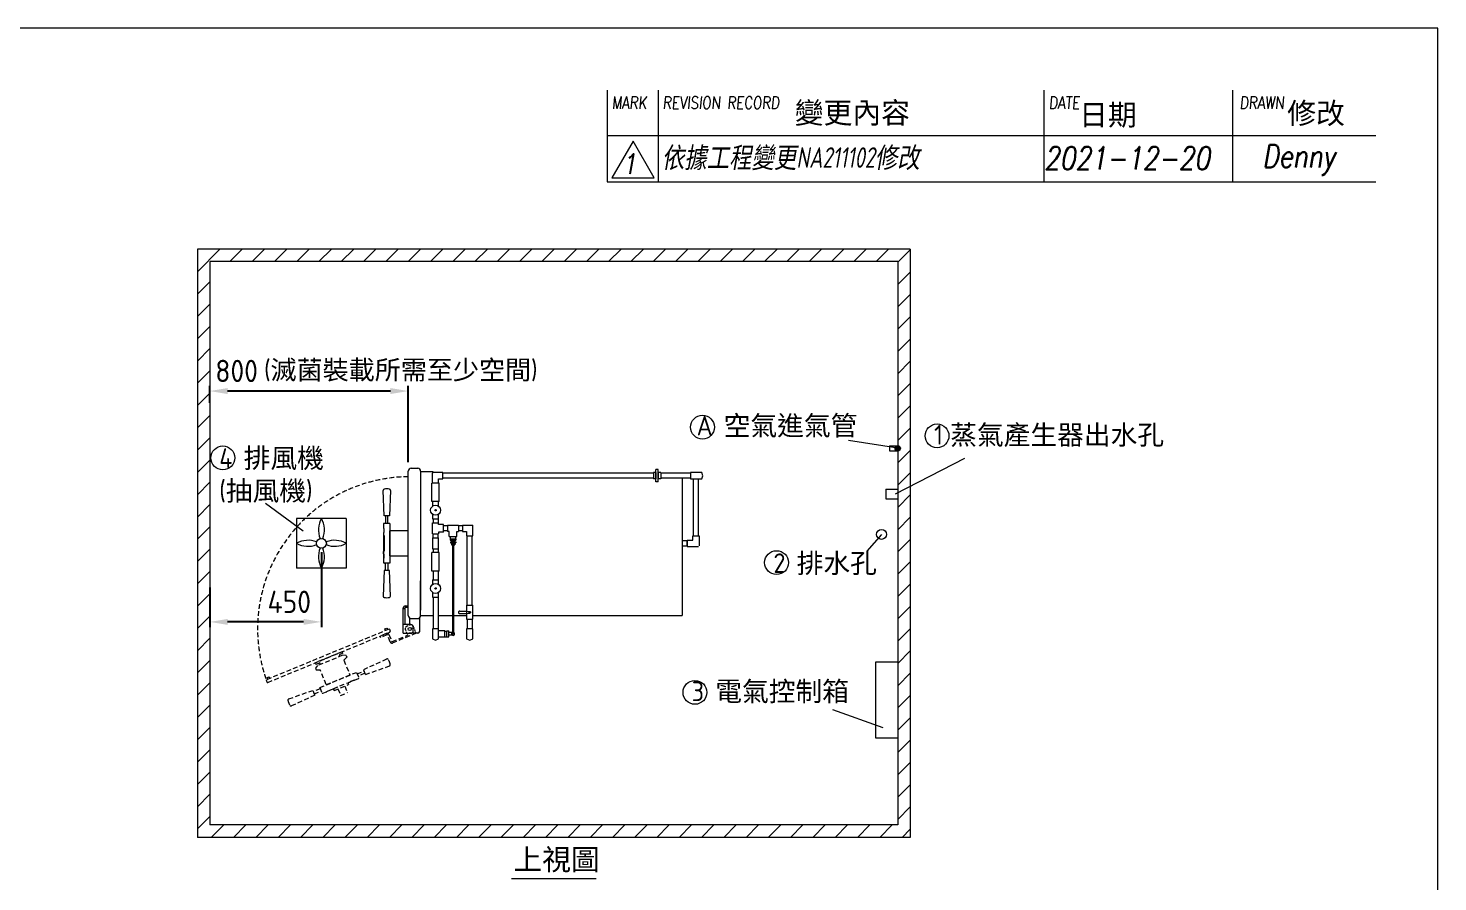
# Model space of a CAD drawing. Header units: millimetres. Extents: x 0 to 12013, y 0 to 8446.
# Drawn here: x 6332 to 12013, y 5006 to 8446 of the extents above; entities that cross this region are included whole.
import ezdxf

# ---------------------------------------------------------------- set-up
doc = ezdxf.new("R2010")
doc.units = ezdxf.units.MM
doc.linetypes.add('HIDDEN', pattern=[9.525, 6.35, -3.175])
doc.layers.get('0').update_dxf_attribs({"lineweight": 15})
for name, color, linetype, lineweight in [('D', 3, 'Continuous', 13), ('F', 7, 'Continuous', 15), ('H', 2, 'HIDDEN', 15), ('S', 4, 'Continuous', 15), ('T', 4, 'Continuous', 15), ('線段', 7, 'Continuous', 25)]:
    doc.layers.add(name, color=color, linetype=linetype, lineweight=lineweight)
doc.styles.get("Standard").update_dxf_attribs({"font": 'KAIU.TTF'})
doc.styles.add('STU25', font='isocp2.shx')
doc.styles.add('Text', font='romans.shx', dxfattribs={"width": 0.8, "oblique": 10})
doc.dimstyles.new('STU25', dxfattribs={"dimscale": 36, "dimtxt": 2.5, "dimasz": 2, "dimexe": 0.6, "dimexo": 1, "dimgap": 1, "dimtad": 1, "dimdsep": 46, "dimtxsty": 'STU25', "dimcen": 2, "dimazin": 2, "dimtfac": 1, "dimtmove": 0, "dimatfit": 3, "dimfxl": 0, "dimtolj": 1, "dimtzin": 0, "dimarcsym": 0})

# ---------------------------------------------------------------- blocks, each defined once
blk = doc.blocks.new('*D6')
at = {"layer": 'D', "color": 0, "lineweight": -2}
for p, q in [((7513.6, 6334.1), (7513.6, 6031.8)), ((7063.6, 6192.5), (7063.6, 6031.8)), ((7441.6, 6053.4), (7135.6, 6053.4))]:
    blk.add_line(p, q, dxfattribs=at)
at = {"layer": 'D', "color": 0}
for points in [[(7135.6, 6065.4), (7135.6, 6041.4), (7063.6, 6053.4)], [(7441.6, 6041.4), (7441.6, 6065.4), (7513.6, 6053.4)]]:
    blk.add_solid(points, dxfattribs=at)
at = {"layer": 'Defpoints', "color": 0}
for p in [(7513.6, 6370.1), (7063.6, 6228.5), (7063.6, 6053.4)]:
    blk.add_point(p, dxfattribs=at)
at = {"layer": 'D', "color": 0, "insert": (7384.1, 6134.4), "char_height": 90, "attachment_point": 5, "style": 'STU25'}
blk.add_mtext('\\A1;450', dxfattribs=at)
blk = doc.blocks.new('*D17')
at = {"layer": 'D', "color": 0, "lineweight": -2}
for p, q in [((7063.6, 6936.8), (7063.6, 7005.3)), ((7863.6, 6696.6), (7863.6, 7005.3)), ((7791.6, 6983.7), (7135.6, 6983.7))]:
    blk.add_line(p, q, dxfattribs=at)
at = {"layer": 'D', "color": 0}
for points in [[(7135.6, 6995.7), (7135.6, 6971.7), (7063.6, 6983.7)], [(7791.6, 6971.7), (7791.6, 6995.7), (7863.6, 6983.7)]]:
    blk.add_solid(points, dxfattribs=at)
at = {"layer": 'Defpoints', "color": 0}
for p in [(7063.6, 6983.7), (7063.6, 6900.8), (7863.6, 6660.6)]:
    blk.add_point(p, dxfattribs=at)
at = {"layer": 'D', "color": 0, "insert": (7171.8, 7064.7), "char_height": 90, "attachment_point": 5, "style": 'STU25'}
blk.add_mtext('\\A1;800', dxfattribs=at)

msp = doc.modelspace()

# ---------------------------------------------------------------- hatches: boundary and pattern name
msp.add_hatch(color=256).paths.add_polyline_path([(9846.933, 6753.256, 1), (9825.412, 6753.256, 1)])
at = {"layer": 'H', "ltscale": 5}
h = msp.add_hatch(dxfattribs=at)
h.set_pattern_fill('ANSI31', color=256, scale=20, style=0)
h.set_pattern_definition([(45, (223848.34, 6078.47), (-44.90128, 44.90128), [])])
edge = h.paths.add_edge_path()
edge.add_line((9886.172, 5185.126), (7013.572, 5185.126))
edge.add_line((7013.572, 7555.126), (7013.572, 5185.126))
edge.add_line((9886.172, 7555.126), (7013.572, 7555.126))
edge.add_line((9886.172, 7555.126), (9886.172, 5185.126))
edge = h.paths.add_edge_path(flags=16)
edge.add_line((9836.172, 7505.126), (9836.172, 5235.126))
edge.add_line((9836.172, 5235.126), (7063.572, 5235.126))
edge.add_line((7063.572, 7505.126), (7063.572, 5235.126))
edge.add_line((9836.172, 7505.126), (7063.572, 7505.126))

# ---------------------------------------------------------------- linework, layer by layer
for p, q in [((9803.797, 6763.256), (9836.172, 6763.256)), ((9803.797, 6763.256), (9803.797, 6743.256)), ((9803.797, 6743.256), (9836.172, 6743.256)), ((7863.572, 6079.626), (7863.572, 6660.626)), ((7875.572, 6672.626), (7901.572, 6672.626)), ((7913.572, 6660.626), (7913.572, 6620.126)), ((7913.572, 6660.126), (7963.572, 6660.126)), ((7961.072, 6613.059), (7961.072, 6653.126)), ((8003.187, 6655.126), (7963.072, 6655.126)), ((8003.187, 6652.626), (8003.187, 6655.126)), ((8003.187, 6630.126), (8003.187, 6655.126)), ((8851.402, 6652.626), (8003.187, 6652.626)), ((8861.402, 6655.126), (8851.402, 6655.126)), ((8851.402, 6655.126), (8851.402, 6630.126)), ((8861.402, 6617.626), (8861.402, 6667.626)), ((8871.402, 6667.626), (8861.402, 6667.626)), ((8861.402, 6655.126), (8861.402, 6630.126)), ((8871.402, 6617.626), (8871.402, 6667.626)), ((8871.402, 6655.126), (8871.402, 6630.126)), ((8881.402, 6655.126), (8871.402, 6655.126)), ((8881.402, 6655.126), (8881.402, 6630.126)), ((9000.927, 6652.626), (8881.402, 6652.626)), ((9000.927, 6655.126), (9000.927, 6630.126)), ((9046.426, 6655.126), (9000.927, 6655.126)), ((9051.426, 6642.626), (9046.426, 6655.126)), ((7913.572, 6640.126), (7913.572, 6100.126)), ((7988.572, 6613.059), (7958.572, 6613.059)), ((7958.572, 6538.059), (7958.572, 6613.059)), ((7986.072, 6613.059), (7986.072, 6630.126)), ((7986.072, 6630.126), (8003.187, 6630.126)), ((7988.572, 6538.059), (7988.572, 6613.059)), ((8851.402, 6632.626), (8003.187, 6632.626)), ((8861.402, 6630.126), (8851.402, 6630.126)), ((8871.402, 6617.626), (8861.402, 6617.626)), ((8881.402, 6630.126), (8871.402, 6630.126)), ((9000.927, 6632.626), (8881.402, 6632.626)), ((8967.068, 6632.626), (8967.068, 6079.626)), ((9000.927, 6630.126), (9046.426, 6630.126)), ((9013.265, 6399.74), (9013.265, 6630.126)), ((9033.265, 6399.74), (9033.265, 6630.126)), ((9046.426, 6630.126), (9051.426, 6642.626)), ((7766.588, 6480.267), (7762.088, 6583.421)), ((7792.075, 6583.169), (7787.588, 6480.267)), ((7988.572, 6538.059), (7958.572, 6538.059)), ((7961.072, 6538.059), (7961.072, 6519.162)), ((7986.072, 6519.162), (7986.072, 6538.059)), ((9788.424, 6588.883), (9788.424, 6548.883)), ((9788.424, 6588.883), (9835.768, 6588.883)), ((9788.424, 6548.883), (9835.768, 6548.883)), ((7787.588, 6480.267), (7766.588, 6480.267)), ((7772.338, 6480.267), (7772.338, 6450.126)), ((7781.838, 6450.126), (7781.838, 6480.267)), ((7961.072, 6487.937), (7961.072, 6468.549)), ((7986.072, 6468.549), (7986.072, 6487.937)), ((7613.572, 6470.126), (7413.572, 6470.126)), ((7413.572, 6470.126), (7413.572, 6270.126)), ((7613.572, 6470.126), (7613.572, 6270.126)), ((7763.588, 6447.626), (7763.588, 6431.126)), ((7764.588, 6430.126), (7764.588, 6413.626)), ((7789.588, 6450.126), (7766.088, 6450.126)), ((7789.588, 6450.126), (7789.588, 6290.126)), ((7790.588, 6421.626), (7789.588, 6420.626)), ((7789.588, 6319.626), (7789.588, 6420.626)), ((7790.588, 6421.626), (7863.572, 6421.626)), ((7961.072, 6468.549), (7986.072, 6468.549)), ((7961.072, 6453.014), (7986.072, 6453.014)), ((7961.072, 6408.014), (7961.072, 6453.014)), ((7963.572, 6468.549), (7963.572, 6453.014)), ((7983.572, 6468.549), (7983.572, 6453.014)), ((7986.072, 6445.514), (7986.072, 6453.014)), ((8006.072, 6445.514), (7986.072, 6445.514)), ((8006.072, 6415.514), (8006.072, 6445.514)), ((8021.461, 6440.514), (8006.072, 6440.514)), ((8021.461, 6420.514), (8006.072, 6420.514)), ((8021.461, 6443.014), (8066.461, 6443.014)), ((8021.461, 6443.014), (8021.461, 6418.014)), ((8066.461, 6443.014), (8066.461, 6418.014)), ((8081.85, 6440.514), (8066.461, 6440.514)), ((8081.85, 6420.514), (8066.461, 6420.514)), ((8081.85, 6443.014), (8121.916, 6443.014)), ((8081.85, 6443.014), (8081.85, 6418.014)), ((8081.85, 6440.514), (8081.85, 6420.514)), ((8123.916, 6400.9), (8123.916, 6441.014)), ((7763.588, 6412.626), (7763.588, 6402.626)), ((7764.588, 6401.626), (7764.588, 6338.626)), ((7961.072, 6408.014), (7986.072, 6408.014)), ((7961.072, 6392.626), (7961.072, 6347.626)), ((7961.072, 6392.626), (7986.072, 6392.626)), ((7963.572, 6392.626), (7963.572, 6408.014)), ((7983.572, 6392.626), (7983.572, 6408.014)), ((8006.072, 6415.514), (7986.072, 6415.514)), ((7986.072, 6415.514), (7986.072, 6408.014)), ((7986.072, 6347.626), (7986.072, 6392.626)), ((8028.961, 6418.014), (8021.461, 6418.014)), ((8028.961, 6398.014), (8028.961, 6418.014)), ((8028.961, 6398.014), (8058.961, 6398.014)), ((8032.961, 6388.411), (8032.961, 6383.411)), ((8032.961, 6388.411), (8055.961, 6388.411)), ((8032.961, 6383.411), (8055.961, 6383.411)), ((8033.961, 6398.014), (8053.961, 6398.014)), ((8033.961, 6388.411), (8033.961, 6398.014)), ((8034.348, 6375.567), (8054.72, 6375.567)), ((8034.348, 6375.567), (8034.348, 6371.645)), ((8034.348, 6371.645), (8054.72, 6371.645)), ((8035.961, 6383.411), (8035.961, 6379.489)), ((8035.961, 6379.489), (8052.961, 6379.489)), ((8037.348, 6367.723), (8051.72, 6367.723)), ((8037.348, 6367.723), (8037.348, 6363.801)), ((8037.348, 6363.801), (8051.72, 6363.801)), ((8039.961, 6379.489), (8039.961, 6375.567)), ((8039.961, 6371.645), (8039.961, 6367.723)), ((8042.534, 6363.801), (8042.534, 6005.169)), ((8046.534, 6363.801), (8046.534, 6005.169)), ((8048.961, 6379.489), (8048.961, 6375.567)), ((8048.961, 6371.645), (8048.961, 6367.723)), ((8051.72, 6367.723), (8051.72, 6363.801)), ((8052.961, 6383.411), (8052.961, 6379.489)), ((8054.72, 6375.567), (8054.72, 6371.645)), ((8054.961, 6388.411), (8054.961, 6398.014)), ((8055.961, 6388.411), (8055.961, 6383.411)), ((8058.961, 6418.014), (8066.461, 6418.014)), ((8058.961, 6398.014), (8058.961, 6418.014)), ((8081.85, 6418.014), (8098.916, 6418.014)), ((8098.916, 6418.014), (8098.916, 6400.9)), ((8098.916, 6400.9), (8123.916, 6400.9)), ((8101.416, 6121.443), (8101.416, 6400.9)), ((8121.416, 6121.443), (8121.416, 6400.9)), ((8121.416, 6400.9), (8123.916, 6400.9)), ((8988.068, 6380.126), (8966.992, 6380.126)), ((8988.068, 6382.626), (9010.765, 6382.626)), ((8988.068, 6382.626), (8988.068, 6357.626)), ((8988.068, 6360.126), (8988.068, 6380.126)), ((8988.068, 6360.126), (8988.068, 6380.126)), ((9010.765, 6382.626), (9010.765, 6399.74)), ((9010.765, 6399.74), (9035.765, 6399.74)), ((9033.265, 6399.74), (9035.765, 6399.74)), ((9035.765, 6399.74), (9035.765, 6359.626)), ((7763.588, 6337.626), (7763.588, 6327.626)), ((7763.588, 6327.626), (7763.588, 6337.626)), ((7763.588, 6309.126), (7763.588, 6292.626)), ((7764.588, 6310.126), (7764.588, 6326.626)), ((7764.588, 6326.626), (7764.588, 6310.126)), ((7790.588, 6318.626), (7789.588, 6319.626)), ((7863.572, 6318.626), (7790.588, 6318.626)), ((7958.572, 6257.626), (7958.572, 6332.626)), ((7988.572, 6332.626), (7958.572, 6332.626)), ((7961.072, 6347.626), (7986.072, 6347.626)), ((7963.572, 6347.626), (7963.572, 6332.626)), ((7983.572, 6347.626), (7983.572, 6332.626)), ((7988.572, 6257.626), (7988.572, 6332.626)), ((8966.992, 6360.126), (8988.068, 6360.126)), ((8988.068, 6357.626), (9033.765, 6357.626)), ((7613.572, 6270.126), (7413.572, 6270.126)), ((7766.588, 6259.984), (7762.088, 6156.83)), ((7789.588, 6290.126), (7766.088, 6290.126)), ((7787.588, 6259.984), (7766.588, 6259.984)), ((7772.338, 6259.984), (7772.338, 6290.126)), ((7781.838, 6290.126), (7781.838, 6259.984)), ((7792.075, 6157.082), (7787.588, 6259.984)), ((7988.572, 6257.626), (7958.572, 6257.626)), ((7963.572, 6257.626), (7963.572, 6223.116)), ((7983.572, 6257.626), (7983.572, 6223.116)), ((7913.572, 6079.626), (7913.572, 6218.618)), ((7961.072, 6223.116), (7961.072, 6203.728)), ((7961.072, 6223.116), (7986.072, 6223.116)), ((7986.072, 6203.728), (7986.072, 6223.116)), ((7961.072, 6172.503), (7961.072, 6153.116)), ((7961.072, 6153.116), (7986.072, 6153.116)), ((7963.572, 6153.116), (7963.572, 6025.126)), ((7983.572, 6153.116), (7983.572, 6025.126)), ((7986.072, 6153.116), (7986.072, 6172.503)), ((7843.572, 6007.589), (7843.572, 6109.589)), ((7849.572, 6106.589), (7843.572, 6106.589)), ((7849.572, 6109.589), (7849.572, 6042.589)), ((7851.572, 6117.589), (7863.572, 6117.589)), ((7863.572, 6111.589), (7851.572, 6111.589)), ((7913.572, 6079.626), (7963.572, 6079.626)), ((7983.572, 6079.626), (8042.534, 6079.626)), ((8046.534, 6079.626), (8098.916, 6079.626)), ((8070.867, 6096.77), (8098.916, 6096.77)), ((8070.867, 6086.799), (8098.916, 6086.799)), ((8098.916, 6121.443), (8098.916, 6063.812)), ((8098.916, 6121.443), (8123.916, 6121.443)), ((8098.916, 6096.77), (8111.416, 6095.229)), ((8098.916, 6086.799), (8111.416, 6088.34)), ((8123.916, 6063.812), (8123.916, 6121.443)), ((8123.916, 6079.626), (8967.068, 6079.626)), ((7873.572, 6042.589), (7843.572, 6042.589)), ((7868.572, 6067.626), (7868.572, 6045.483)), ((7868.572, 6067.626), (7908.572, 6067.626)), ((7875.572, 6067.626), (7901.572, 6067.626)), ((7883.572, 6017.589), (7883.572, 6032.589)), ((7908.572, 6067.626), (7908.572, 6013.589)), ((7908.572, 6047.589), (7908.572, 6013.589)), ((7986.072, 6025.169), (7961.072, 6025.169)), ((7961.072, 6025.169), (7961.072, 5985.169)), ((7986.072, 5985.169), (7986.072, 6025.169)), ((8098.916, 6063.812), (8123.916, 6063.812)), ((8098.916, 6025.169), (8098.916, 5985.169)), ((8123.916, 6025.169), (8098.916, 6025.169)), ((8101.416, 6063.812), (8101.416, 6025.126)), ((8121.416, 6063.812), (8121.416, 6025.126)), ((8123.916, 5985.169), (8123.916, 6025.169)), ((7843.572, 6007.589), (7873.572, 6007.589)), ((7902.572, 6007.589), (7867.572, 6007.589)), ((7961.072, 5985.169), (7973.572, 5980.169)), ((7973.572, 5980.169), (7986.072, 5985.169)), ((8010.454, 6017.669), (7986.072, 6017.669)), ((7986.072, 5992.669), (8010.454, 5992.669)), ((8010.454, 5992.669), (8010.454, 6017.669)), ((8010.454, 6016.669), (8019, 6016.669)), ((8010.454, 5993.669), (8019, 5993.669)), ((8019, 5992.669), (8019, 6017.669)), ((8019, 6017.669), (8027.398, 6017.669)), ((8019, 5992.669), (8027.398, 5992.669)), ((8027.398, 5992.669), (8027.398, 6017.669)), ((8041.581, 6010.402), (8027.398, 6010.402)), ((8041.581, 5999.936), (8027.398, 5999.936)), ((8098.916, 5985.169), (8111.416, 5980.169)), ((8111.416, 5980.169), (8123.916, 5985.169))]:
    msp.add_line(p, q)
for points in [[(8042.534, 6010.952), (8038.525, 6008.638), (8038.525, 6001.7), (8044.534, 5998.231), (8050.543, 6001.7), (8050.543, 6008.638), (8046.534, 6010.952)], [(9836.172, 5891.169), (9746.575, 5891.169), (9746.575, 5586.48), (9836.172, 5586.48)]]:
    msp.add_lwpolyline(points)
for centre, radius in [((9836.172, 6753.256), 10.761), ((7973.572, 6503.549), 20), ((7973.572, 6503.549), 3), ((9771.172, 6406.126), 20), ((7513.572, 6370.126), 20), ((7513.572, 6370.126), 20), ((7513.572, 6370.126), 20), ((7513.572, 6370.126), 20), ((7973.572, 6188.116), 20), ((7973.572, 6188.116), 3), ((8111.416, 6091.785), 3.445), ((7869.572, 6025.089), 6.4)]:
    msp.add_circle(centre, radius)
for centre, radius, start, end in [((7875.572, 6660.626), 12, 90, 180), ((7901.572, 6660.626), 12, 0, 90), ((7963.072, 6653.126), 2, 90, 180), ((7767.095, 6583.421), 5.007, 101.352885, 180), ((7777.088, 6533.648), 55.773, 78.648227, 101.352885), ((7787.082, 6583.428), 5, 357.039064, 78.648227), ((7594.597, 6424.25), 93.11, 150.481802, 201.977032), ((7432.548, 6424.25), 93.11, 338.022968, 29.518198), ((7766.088, 6447.626), 2.5, 90, 180), ((7764.588, 6431.126), 1, 180, 270), ((8121.916, 6441.014), 2, 0, 90), ((7459.448, 6289.101), 93.11, 68.022968, 119.518198), ((7459.448, 6451.15), 93.11, 240.481802, 291.977032), ((7567.697, 6289.101), 93.11, 60.481802, 111.977032), ((7567.697, 6451.15), 93.11, 248.022968, 299.518198), ((7764.588, 6412.626), 1, 90, 180), ((7764.588, 6402.626), 1, 180, 270), ((7594.597, 6316.001), 93.11, 158.022968, 209.518198), ((7432.548, 6316.001), 93.11, 330.481802, 21.977032), ((7764.588, 6337.626), 1, 90, 180), ((7764.588, 6327.626), 1, 180, 270), ((7764.588, 6309.126), 1, 90, 180), ((7766.088, 6292.626), 2.5, 180, 270), ((7767.095, 6156.83), 5.007, 180, 258.647115), ((7777.088, 6206.603), 55.773, 258.647115, 281.351773), ((7787.082, 6156.823), 5, 281.351773, 2.960936), ((7851.572, 6109.589), 8, 90, 180), ((7851.572, 6109.589), 2, 90, 180), ((7875.572, 6079.626), 12, 180, 270), ((7901.572, 6079.626), 12, 270, 0), ((8070.487, 6091.785), 5, 85.647201, 274.352799), ((7865.572, 6045.483), 3, 276.042328, 0), ((7873.572, 6032.589), 10, 0, 90), ((7873.572, 6017.589), 10, 270, 0), ((7902.572, 6013.589), 6, 270, 0), ((8044.534, 6005.169), 2, 180, 0)]:
    msp.add_arc(centre, radius, start, end)
at = {"layer": 'D'}
for p, q in [((9836.172, 6753.256), (9637.799, 6784.719)), ((9826.888, 6569.103), (10106.697, 6713.445)), ((7287.938, 6531.3), (7440.143, 6419.877)), ((9771.172, 6406.126), (9711.261, 6338.129)), ((9574.027, 5699.975), (9775.633, 5628.087)), ((8279.097, 5019.221), (8620.888, 5019.221))]:
    msp.add_line(p, q, dxfattribs=at)
for centre in [(9049.224, 6838.119), (9994.632, 6803.019), (7116.13, 6714.257), (9348.048, 6292.299), (9018.981, 5769.497)]:
    msp.add_circle(centre, 48.039, dxfattribs=at)
at = {"layer": 'F'}
msp.add_line((8665.568, 8196.336), (8665.568, 7827.336), dxfattribs=at)
at = {"layer": 'F', "color": 7}
for p, q in [((8870.568, 8196.336), (8870.568, 7827.336)), ((10426.901, 7827.336), (10426.901, 8196.336)), ((11187.456, 7827.336), (11187.456, 8196.336)), ((11763.336, 8011.836), (8665.568, 8011.836)), ((8665.568, 7827.336), (11763.336, 7827.336))]:
    msp.add_line(p, q, dxfattribs=at)
at = {"layer": 'F', "color": 6}
msp.add_lwpolyline([(0, 8446), (0, 0), (12013, 0), (12013, 8446)], close=True, dxfattribs=at)
at = {"layer": 'F', "color": 7}
msp.add_lwpolyline([(8769.632, 7990.503), (8684.451, 7842.966), (8854.812, 7842.966)], close=True, dxfattribs=at)
at = {"layer": 'H', "ltscale": 3}
for p, q in [((7786.074, 6024.145), (7291.583, 5819.929)), ((7769.537, 6024.889), (7777.856, 6028.325)), ((7771.712, 6018.214), (7769.537, 6024.889)), ((7777.856, 6028.325), (7781.026, 6022.06)), ((7787.38, 6023.602), (7786.074, 6024.145)), ((7787.38, 6023.602), (7790.433, 6016.208)), ((7298.012, 5809.601), (7788.806, 6012.29)), ((7774.992, 6006.492), (7749.122, 5995.781)), ((7749.122, 5995.781), (7751.417, 5990.237)), ((7777.287, 6000.949), (7751.417, 5990.237)), ((7773.255, 6005.868), (7767.385, 6003.444)), ((7790.995, 5973.072), (7779.9, 5999.866)), ((7785.444, 6002.161), (7796.538, 5975.367)), ((7799.151, 5974.284), (7861.055, 5999.916)), ((7895.688, 6007.761), (7801.446, 5968.741)), ((7597.479, 5933.276), (7489.338, 5888.616)), ((7599.12, 5918.824), (7498.373, 5877.217)), ((7577.607, 5925.069), (7570.213, 5922.015)), ((7570.213, 5922.015), (7577.607, 5925.069)), ((7600.151, 5926.806), (7585.363, 5920.699)), ((7585.363, 5920.699), (7588.029, 5914.243)), ((7598.132, 5933.005), (7597.479, 5933.276)), ((7600.423, 5927.459), (7598.132, 5933.005)), ((7613.155, 5917.587), (7599.12, 5918.824)), ((7600.423, 5927.459), (7600.151, 5926.806)), ((7615.827, 5911.117), (7603.981, 5899.193)), ((7613.155, 5917.587), (7615.827, 5911.117)), ((7489.067, 5887.963), (7489.338, 5888.616)), ((7489.067, 5887.963), (7491.357, 5882.417)), ((7498.373, 5877.217), (7489.301, 5866.438)), ((7489.301, 5866.438), (7491.973, 5859.968)), ((7492.01, 5882.146), (7491.357, 5882.417)), ((7491.973, 5859.968), (7508.78, 5859.877)), ((7506.799, 5888.253), (7492.01, 5882.146)), ((7509.465, 5881.798), (7506.799, 5888.253)), ((7533.21, 5800.723), (7508.78, 5859.877)), ((7516.605, 5899.876), (7509.21, 5896.822)), ((7509.21, 5896.822), (7516.605, 5899.876)), ((7603.981, 5899.193), (7628.411, 5840.039)), ((7657.193, 5843.88), (7685.109, 5855.247)), ((7776.552, 5903.536), (7682.94, 5860.572)), ((7682.94, 5860.572), (7690.86, 5841.123)), ((7690.86, 5841.123), (7788.094, 5875.858)), ((7291.04, 5818.623), (7291.583, 5819.929)), ((7291.04, 5818.623), (7294.094, 5811.229)), ((7294.457, 5828.69), (7302.775, 5832.125)), ((7294.457, 5828.69), (7296.631, 5822.014)), ((7305.945, 5825.86), (7302.775, 5832.125)), ((7507.25, 5788.92), (7655.135, 5849.994)), ((7534.516, 5800.18), (7533.21, 5800.723)), ((7627.868, 5838.733), (7534.516, 5800.18)), ((7561.389, 5784.23), (7620.081, 5808.469)), ((7561.62, 5784.326), (7619.85, 5808.373)), ((7564.443, 5776.836), (7623.135, 5801.075)), ((7620.081, 5808.469), (7623.135, 5801.075)), ((7630.399, 5811.648), (7621.156, 5807.831)), ((7621.156, 5807.831), (7630.399, 5811.648)), ((7628.411, 5840.039), (7627.868, 5838.733)), ((7630.941, 5812.954), (7646.192, 5819.252)), ((7646.192, 5819.252), (7630.941, 5812.954)), ((7647.498, 5818.71), (7662.749, 5825.008)), ((7655.135, 5849.994), (7664.105, 5828.273)), ((7688.691, 5846.448), (7660.776, 5835.081)), ((7381.927, 5742.845), (7478.924, 5777.497)), ((7486.843, 5758.048), (7393.003, 5714.977)), ((7478.924, 5777.497), (7486.843, 5758.048)), ((7509.008, 5783.539), (7481.092, 5772.172)), ((7484.675, 5763.373), (7512.59, 5774.74)), ((7507.25, 5788.92), (7516.22, 5767.199)), ((7509.158, 5784.298), (7510.083, 5784.68)), ((7514.121, 5772.283), (7515.045, 5772.664)), ((7519.485, 5765.843), (7534.736, 5772.141)), ((7535.278, 5773.447), (7550.529, 5779.745)), ((7551.835, 5779.203), (7561.078, 5783.02)), ((7561.351, 5784.323), (7564.443, 5776.836)), ((7579.924, 5783.23), (7590.803, 5756.888)), ((7590.803, 5756.888), (7618.532, 5768.339)), ((7607.653, 5794.681), (7618.532, 5768.339))]:
    msp.add_line(p, q, dxfattribs=at)
at = {"layer": 'H'}
for p, q in [((7851.873, 6022.09), (7863.35, 5994.372)), ((7871.146, 6040.893), (7857.287, 6035.155)), ((7895.688, 6007.761), (7884.211, 6035.479))]:
    msp.add_line(p, q, dxfattribs=at)
at = {"layer": 'H', "ltscale": 3}
for centre, radius, start, end in [((7869.572, 6025.089), 613.321, 90.560523, 199.542525), ((7778.053, 5999.101), 8, 22.492027, 112.492027), ((7778.053, 5999.101), 2, 22.492027, 112.492027), ((7787.66, 6015.063), 3, 292.439748, 22.439748), ((7798.386, 5976.132), 8, 202.492027, 292.492027), ((7798.386, 5976.132), 2, 202.492027, 292.492027), ((7778.675, 5899.008), 5, 33.507848, 115.117012), ((7736.34, 5870.979), 55.773, 10.80319, 33.507848), ((7786.206, 5880.495), 5.007, 292.156076, 10.80319), ((7296.867, 5812.374), 3, 202.439748, 292.439748), ((7620.774, 5808.755), 1, 202.439748, 292.439748), ((7630.017, 5812.572), 1, 292.439748, 22.439748), ((7647.116, 5819.634), 1, 202.439748, 292.439748), ((7661.794, 5827.319), 2.5, 292.439748, 22.439748), ((7383.571, 5738.123), 5, 109.19514, 190.804303), ((7518.531, 5768.153), 2.5, 202.439748, 292.439748), ((7534.354, 5773.065), 1, 292.439748, 22.439748), ((7551.453, 5780.127), 1, 202.439748, 292.439748), ((7560.696, 5783.944), 1, 292.439748, 22.439748), ((7433.443, 5747.64), 55.773, 190.804303, 213.508961), ((7391.115, 5719.614), 5.007, 213.508961, 292.156076)]:
    msp.add_arc(centre, radius, start, end, dxfattribs=at)
at = {"layer": 'H'}
for centre, start, end in [((7861.113, 6025.916), 112.492027, 202.492027), ((7874.972, 6031.654), 22.492027, 112.492027)]:
    msp.add_arc(centre, 10, start, end, dxfattribs=at)
at = {"layer": 'S'}
for p, q in [((9886.172, 7555.126), (7013.572, 7555.126)), ((7013.572, 7555.126), (7013.572, 5185.126)), ((9836.172, 7505.126), (7063.572, 7505.126)), ((7063.572, 7505.126), (7063.572, 5235.126)), ((9836.172, 7505.126), (9836.172, 5235.126)), ((9886.172, 7555.126), (9886.172, 5185.126)), ((9836.172, 5235.126), (7063.572, 5235.126)), ((9886.172, 5185.126), (7013.572, 5185.126))]:
    msp.add_line(p, q, dxfattribs=at)
at = {"layer": '線段'}
msp.add_line((7764.588, 6401.626), (7764.588, 6338.626), dxfattribs=at)

# ---------------------------------------------------------------- texts
at = {"layer": 'D', "attachment_point": 1}
for s, insert, char_height in [('{\\Fisocp2.shx;\\C3;(\\f標楷體|b0|i0|c136|p65;滅菌裝載所需至少空間\\Fisocp2.shx;)}', (7282.664, 7107.694), 77), ('{\\Fisocp2.shx;\\C3;A \\f標楷體|b0|i0|c136|p65;空氣進氣管}', (9025.879, 6884.082), 79), ('{\\Fisocp2.shx;\\C3;1\\f???|b0|i0|c0|p65; \\f標楷體|b0|i0|c136|p65;蒸氣產生器出水孔\\P  }', (9982.802, 6846.768), 79), ('{\\Fisocp2.shx;\\C3;4 \\f標楷體|b0|i0|c136|p65;排風機\\P\\Fisocp2.shx;(\\f標楷體|b0|i0|c136|p65;抽風機\\Fisocp2.shx;)}', (7101.767, 6753.157), 79), ('{\\Fisocp2.shx;\\C3;2 \\f標楷體|b0|i0|c136|p65;排水孔}', (9335.285, 6329.602), 79), ('{\\Fisocp2.shx;\\C3;3 \\f標楷體|b0|i0|c136|p65;電氣控制箱}', (9005.834, 5813.206), 79), ('{\\C11;上視圖}', (8287.345, 5138.46), 85)]:
    msp.add_mtext(s, dxfattribs=dict(at, insert=insert, char_height=char_height))
at = {"layer": 'F', "color": 1, "lineweight": 15, "style": 'Text', "oblique": 5, "width": 0.8}
for s, p in [('MARK', (8683.701, 8121.185)), ('REVISION RECORD', (8888.701, 8121.185)), ('DATE', (10445.034, 8121.185)), ('DRAWN', (11214.391, 8121.185))]:
    msp.add_text(s, height=49.2, dxfattribs=at).set_placement(p)
at = {"layer": 'F', "lineweight": -3}
for s, p in [('變更內容', (9421.184, 8062.432)), ('日期', (10567.528, 8054.323)), ('修改', (11406.17, 8060.81))]:
    msp.add_text(s, height=85.1055, dxfattribs=at).set_placement(p)
at = {"layer": 'T', "lineweight": 20, "style": 'Text', "oblique": 10, "width": 0.8}
for s, height, p in [('2021-12-20', 92, (10425.971, 7876.241)), ('Denny', 92, (11305.438, 7884.504)), ('1', 82, (8725.475, 7857.583))]:
    msp.add_text(s, height=height, dxfattribs=at).set_placement(p)
at = {"layer": 'T', "linetype": 'Continuous', "lineweight": 20, "insert": (8885.933, 7966.126), "char_height": 82.79908, "attachment_point": 1, "style": 'Text'}
msp.add_mtext('{\\fDFKai-SB|b0|i0|c136|p65;依據工程變更\\Fisocp2.shx|c136;NA211102\\fDFKai-SB|b0|i0|c136|p65;修改}', dxfattribs=at)

# ---------------------------------------------------------------- dimensions: what is measured, and where the dimension line sits
at = {"layer": 'D'}
for base, p1, p2, picture, middle in [((7063.572, 6983.742), (7863.572, 6660.626), (7063.572, 6900.802), '*D17', (7171.837, 6983.742)), ((7063.572, 6053.362), (7513.572, 6370.126), (7063.572, 6228.476), '*D6', (7384.073, 6053.362))]:
    dim = msp.add_linear_dim(base=base, p1=p1, p2=p2, dimstyle='STU25', dxfattribs=at)
    dim.commit()
    dim.dimension.update_dxf_attribs({"geometry": picture, "text_midpoint": middle, "dimtype": 160})

doc.saveas('drawing.dxf')
